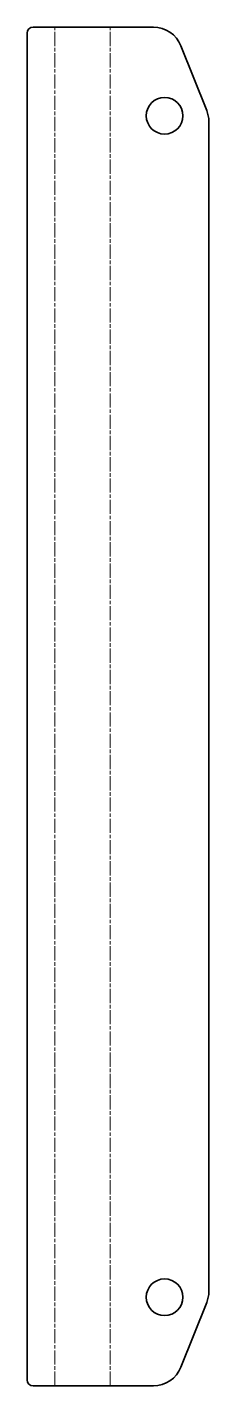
# Model space of a CAD drawing. Header units: millimetres. Extents: x 0 to 31, y 0 to 230.
import ezdxf

# ---------------------------------------------------------------- set-up
doc = ezdxf.new("R2010")
doc.units = ezdxf.units.MM
doc.linetypes.add('Chain', pattern=[13.68, 9.12, -1.14, 2.28, -1.14])
doc.layers.add('SIMUMAK Bend Centerline (ISO)', color=7, linetype='Chain', lineweight=9)
doc.layers.add('SIMUMAK Visible (ISO)', color=7, linetype='Continuous', lineweight=35)

# ---------------------------------------------------------------- blocks, each defined once
blk = doc.blocks.new('SIL-027-CSTV-01_Sheet_SIL-027-CSTV-01 (Desplegada)')
at = {"layer": 'SIMUMAK Bend Centerline (ISO)', "ltscale": 0.263158}
for p, q in [((-10.7, -115), (-10.7, 115)), ((-1.3, -115), (-1.3, 115))]:
    blk.add_line(p, q, dxfattribs=at)
at = {"layer": 'SIMUMAK Visible (ISO)'}
for p, q in [((-15.39, 114), (-15.39, -114)), ((-14.39, 115), (6.01, 115)), ((15.04, 100.89), (10.65, 111.86)), ((15.39, 99.04), (15.39, -99.04)), ((10.65, -111.86), (15.04, -100.89)), ((-14.39, -115), (6.01, -115))]:
    blk.add_line(p, q, dxfattribs=at)
for centre in [(7.89, 100), (7.89, -100)]:
    blk.add_circle(centre, 3.1, dxfattribs=at)
at = {"layer": 'SIMUMAK Visible (ISO)', "extrusion": (0, 0, -1)}
for centre, radius, start, end in [((14.39, 114), 1, 0, 90), ((-6.01, 110), 5, 90, 158.1986), ((-10.39, 99.04), 5, 158.1986, 180), ((-10.39, -99.04), 5, 180, 201.8014), ((-6.01, -110), 5, 201.8014, 270), ((14.39, -114), 1, 270, 360)]:
    blk.add_arc(centre, radius, start, end, dxfattribs=at)

msp = doc.modelspace()

# ---------------------------------------------------------------- block references
msp.add_blockref('SIL-027-CSTV-01_Sheet_SIL-027-CSTV-01 (Desplegada)', (15.39, 115))

doc.saveas('drawing.dxf')
